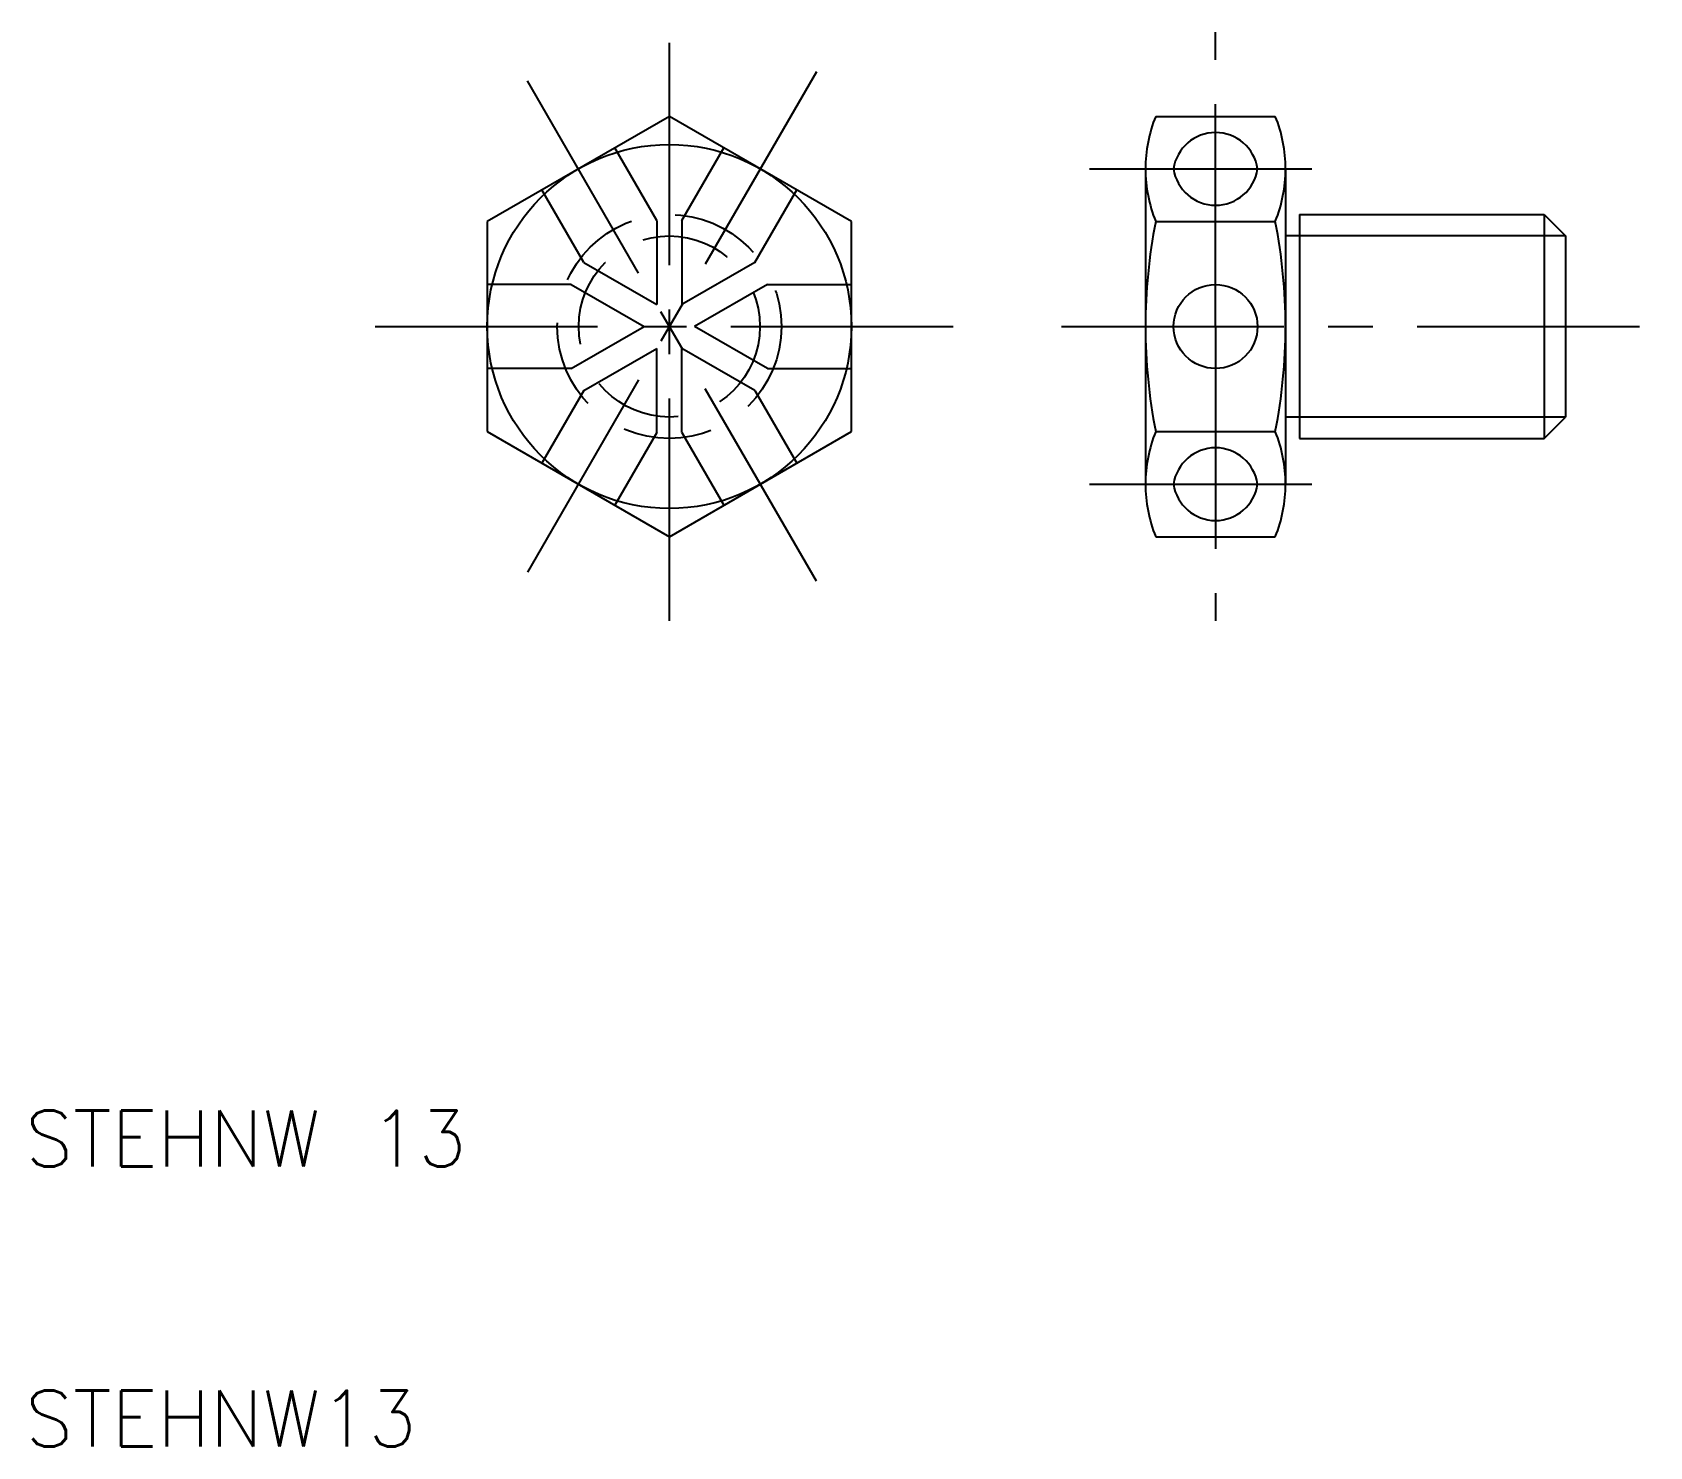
# Model space of a CAD drawing. Extents: x 10.3 to 68, y 10 to 60.5.
import ezdxf

# ---------------------------------------------------------------- set-up
doc = ezdxf.new("R2010")
doc.units = 0
doc.header["$LTSCALE"] = 0.25
doc.linetypes.add('CENTER', pattern=[50.8, 31.75, -6.35, 6.35, -6.35])
doc.linetypes.add('DASHED', pattern=[19.05, 12.7, -6.35])
doc.layers.get('0').update_dxf_attribs({"linetype": 'CONTINUOUS'})
doc.layers.add('CENTER', color=1, linetype='CENTER')
doc.styles.get("Standard").update_dxf_attribs({"font": 'txt.shx'})

msp = doc.modelspace()

# ---------------------------------------------------------------- linework, layer by layer
for p, q in [((33, 57.506), (26.5, 53.753)), ((39.5, 53.753), (33, 57.506)), ((50.365, 57.506), (54.635, 57.506)), ((50, 55.629), (50, 44.371)), ((55, 55.629), (55, 53.233)), ((26.5, 53.753), (26.5, 46.247)), ((39.5, 46.247), (39.5, 53.753)), ((50.365, 53.753), (54.635, 53.753)), ((55.5, 54), (64.233, 54)), ((55.5, 54), (55.5, 53.233)), ((64.233, 54), (64.233, 46)), ((64.233, 54), (65, 53.233)), ((55, 53.233), (55, 46.767)), ((55.5, 53.233), (55, 53.233)), ((55.5, 53.233), (55.5, 46.767)), ((65, 53.233), (65, 46.767)), ((26.5, 46.247), (33, 42.494)), ((33, 42.494), (39.5, 46.247)), ((50.365, 46.247), (54.635, 46.247)), ((55.5, 46.767), (55, 46.767)), ((55, 46.767), (55, 44.371)), ((55.5, 46.767), (55.5, 46)), ((64.233, 46), (65, 46.767)), ((55.5, 46), (64.233, 46)), ((50.365, 42.494), (54.635, 42.494))]:
    msp.add_line(p, q)
at = {"color": 3, "linetype": 'DASHED'}
for p, q in [((32.549, 53.781), (31.049, 56.379)), ((33.451, 53.781), (34.951, 56.379)), ((29.951, 52.281), (28.451, 54.879)), ((36.049, 52.281), (37.549, 54.879)), ((32.549, 53.781), (32.549, 50.781)), ((33.451, 53.781), (33.451, 50.781)), ((29.951, 52.281), (32.549, 50.781)), ((36.049, 52.281), (33.451, 50.781)), ((29.5, 51.5), (26.5, 51.5)), ((29.5, 51.5), (32.098, 50)), ((36.5, 51.5), (33.902, 50)), ((36.5, 51.5), (39.5, 51.5)), ((29.5, 48.5), (32.098, 50)), ((36.5, 48.5), (33.902, 50)), ((29.951, 47.719), (32.549, 49.219)), ((32.549, 46.219), (32.549, 49.219)), ((36.049, 47.719), (33.451, 49.219)), ((33.451, 46.219), (33.451, 49.219)), ((29.5, 48.5), (26.5, 48.5)), ((36.5, 48.5), (39.5, 48.5)), ((29.951, 47.719), (28.451, 45.121)), ((36.049, 47.719), (37.549, 45.121)), ((32.549, 46.219), (31.049, 43.621)), ((33.451, 46.219), (34.951, 43.621))]:
    msp.add_line(p, q, dxfattribs=at)
at = {"color": 3}
for p, q in [((65, 53.233), (55.5, 53.233)), ((65, 46.767), (55.5, 46.767))]:
    msp.add_line(p, q, dxfattribs=at)
for centre, radius in [((33, 50), 6.5), ((52.5, 50), 1.5)]:
    msp.add_circle(centre, radius)
at = {"color": 3, "linetype": 'DASHED'}
for radius in [4, 3.233]:
    msp.add_circle((33, 50), radius, dxfattribs=at)
for centre, radius, start, end in [((55.012, 55.629), 5.012, 158.01264, 180), ((49.988, 55.629), 5.012, 0, 21.98736), ((52.5, 55.414), 1.515, 8.17123, 171.82877), ((55.012, 55.629), 5.012, 180, 201.98736), ((52.5, 55.845), 1.515, 188.17123, 351.82877), ((49.988, 55.629), 5.012, 338.01264, 0), ((69.5, 50), 19.5, 168.9042, 191.0958), ((35.5, 50), 19.5, 348.9042, 11.0958), ((55.012, 44.371), 5.012, 158.01264, 180), ((49.988, 44.371), 5.012, 0, 21.98736), ((52.5, 44.155), 1.515, 8.17123, 171.82877), ((55.012, 44.371), 5.012, 180, 201.98736), ((52.5, 44.586), 1.515, 188.17123, 351.82877), ((49.988, 44.371), 5.012, 338.01264, 0)]:
    msp.add_arc(centre, radius, start, end)
at = {"layer": 'CENTER', "color": 1, "linetype": 'CENTER'}
for p, q in [((33, 39.494), (33, 60.506)), ((52.5, 50), (52.5, 60.506)), ((38.253, 40.902), (27.747, 59.098)), ((38.253, 59.098), (27.747, 40.902)), ((48, 55.629), (57, 55.629)), ((22.494, 50), (43.506, 50)), ((47, 50), (68, 50)), ((52.5, 50), (52.5, 39.494)), ((48, 44.371), (57, 44.371))]:
    msp.add_line(p, q, dxfattribs=at)

# ---------------------------------------------------------------- texts
for s, p in [('STEHNW 13', (10, 20)), ('STEHNW13', (10, 10))]:
    msp.add_text(s, height=2).set_placement(p)

doc.saveas('drawing.dxf')
